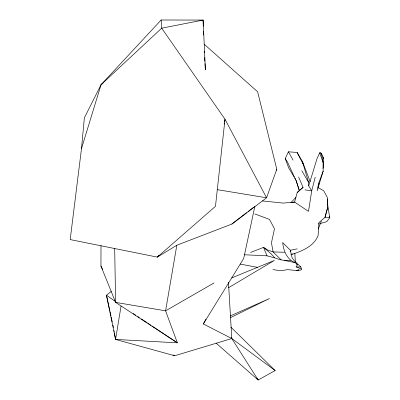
<?xml version="1.0" encoding="UTF-8"?>
<svg xmlns="http://www.w3.org/2000/svg" width="400" height="400" viewBox="0 0 400 400"><rect width="100%" height="100%" fill="white"/><g stroke="black" fill="none" stroke-linecap="round" stroke-linejoin="round"><path stroke-width="0.6" d="M204.175 44.21L257.64 91.805L276.775 169.235L266.575 197.785L231.86 224.06L176.825 245.23L165.59 310.835L177.35 342.835L115.615 302.395L100.955 266.07L100.995 245.545M262.46 200.93L283.17 203.09L294.605 202.105L308.495 211.385L311.72 190.86L308.705 185.865L316.98 158.725L319.685 152.855L320.195 152.645L321.425 153.39L323.655 158.445L323.6 166.055L322.965 168.435M321.405 155.25L321.425 153.39L319.685 152.855L323.06 162.38L323.155 171.175L317.185 190.725L318.635 183.28L323.155 171.175M176.825 245.23L157.335 257.115L70.19 239.585L81.505 148.54L84.36 117.85L101.05 84.705L161.155 20L203.12 20.07L205.395 69.9L204.995 63.685M290.2 251.48L290.32 250.25L282.7 242.565C283.37 250.74 287.19 260.02 295.555 262.785L297.4 264.92L296.07 266.77L301.42 269.11L301.1 270.025L296.215 270.31M216.145 343.175L258.155 380L275.13 370.555L231.8 338.535L174.7 355.755L115.565 339.435L121.05 306.1M224.155 124.125L224.365 122.9M224.58 121.68L225 119.23L161.69 28.17L161.155 20M254.865 206.31L243.7 258.485L203.315 323.96L231.8 338.535L258.155 380L256.965 378.555M318.665 224.2L318.925 223.025M319.075 183.375L318.07 187.62L323.665 190.695L327.32 197.505L327.87 206.79L329.81 217.62L326.775 221.68L319.97 223.61M315.205 177.2L311.72 190.86L304.925 189.845M298.605 176.97L303.055 187.385L297.215 192.505L294.605 202.105L291.43 202.6M81.505 148.54L101.05 84.705L161.69 28.17L203.12 20.07L203.275 26.315M318.205 229.065L321.375 221.17M294.16 177.045L288.735 168.02L285.255 158.53L288.41 151.805L297.145 152.455L302.495 161.73L310.19 181.61M203.315 323.96L206.02 319.045M276.14 170.31L276.775 169.235M158.915 255.18L157.335 257.115L215.475 206.305L225 119.23L266.575 197.785L217.19 189.64M290.9 202.685L295.86 197.465M303.055 187.385L297.215 192.505M111.32 291.335L106.465 295.225L115.565 339.435L177.35 342.835L151.855 325.89M231.86 224.06L246.545 212.73M248.01 211.595L253.395 207.44M101.05 84.705L103.05 83.21M228.395 287.775L274.4 260.415L231.655 277.935M214.045 282.955L165.59 310.835L115.615 302.395L114.68 248.42M290.94 254.61L292.585 253.775M230.475 317.645L269.49 298.52L230.22 315.965M250.535 252.475L263.515 247.395L267.875 250.09L273.115 251.925L284.66 252.26M290.965 254.755C301.495 251.18 313.745 246.765 318.125 235.5L319.055 222.435L325.005 217.345L327.87 206.79L325.005 217.345L329.81 217.62L329.32 216.515M297.205 248.865L290.32 250.25L292.105 257.8L297.185 264.58M297.83 270.02L298.91 269.825M244.285 254.755L267.025 255.83L274.765 257.885C279.78 259.945 285.175 260.92 290.59 260.315M296.73 267L300.835 266.96L301.42 269.11M299.045 270.785L287.335 269.595L283.335 270.41L279.575 270.565L272.935 269.61M257.435 267.355L240.17 264.07M284.54 260.435L294.85 262.565M254.865 213.94L269.485 219.395L274.49 228.84L271.44 242.825L273.115 251.925L281.145 259.885M173 354.97L174.7 355.755M133.12 313.445L135.72 315.175M137.8 316.555L139.365 317.595M141.445 318.975L147.17 322.78M148.21 323.47L150.81 325.2M115.58 301.6L106.465 295.225L109.75 310.46M300.835 266.96L295.36 261.87L294.82 253.27M230.805 327.08L275.13 370.555M274.765 257.885L270.865 253.61L263.515 247.395L267.025 255.83M285.255 158.53L287.815 162.705L296.255 181.135L299.355 190.63L296.07 180.23M294.795 178.11L295.755 179.7M323.025 157.395L323.655 158.445M301.795 170.75L308.495 182.17L308.705 185.865M288.41 151.805L293.095 160.12M297.145 152.455L303.26 164.33L308.495 182.17M100.955 266.07L102.66 269.405M231.29 337.43L231.8 338.535L228.46 282.335M302.495 161.73L303.095 164.07M321.425 153.39L323.06 162.38M110.015 311.68L110.935 315.945M111.2 317.165L112.25 322.04M112.905 325.085L113.43 327.525M113.965 330.5L114.18 331.69M114.39 332.885L115.565 339.435M204.19 51.255L204.27 52.495M204.59 57.47L204.835 61.195M327.385 198.94L327.71 205.725M327.8 207.58L327.86 208.81M203.4 31.31L203.49 35.055"/></g></svg>
